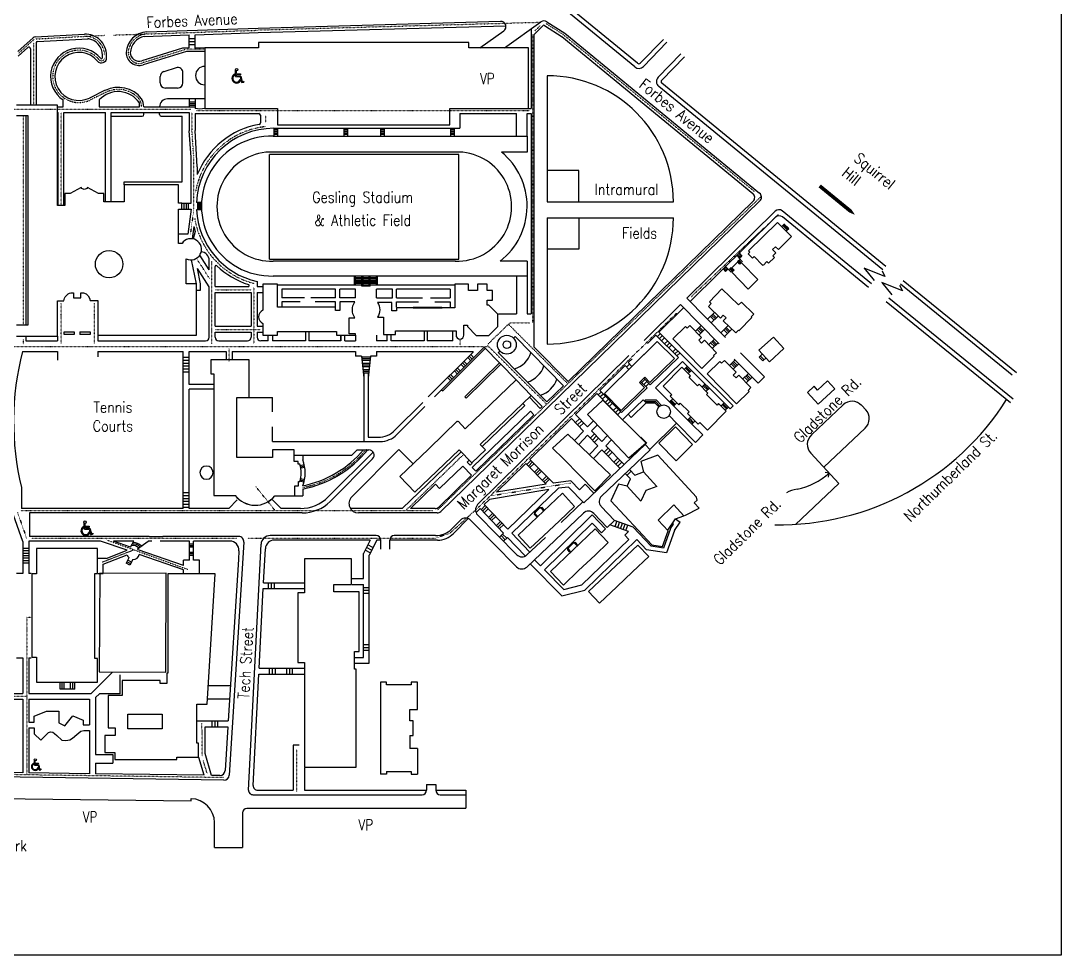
# Model space of a CAD drawing. Header units: inches. Extents: x 0 to 61145, y 0 to 38077.
# Drawn here: x 37387 to 61145, y 0 to 21344 of the extents above; entities that cross this region are included whole.
import ezdxf
from ezdxf.enums import TextEntityAlignment as Align

# ---------------------------------------------------------------- set-up
doc = ezdxf.new("R2010")
doc.units = ezdxf.units.IN
doc.header["$MEASUREMENT"] = 0
doc.linetypes.add('DASHED2', pattern=[0.375, 0.25, -0.125])
doc.linetypes.add('DOT', pattern=[0.25, 0, -0.25])
for name, color, linetype in [('ACADEMIC_BLDGS', 1, 'Continuous'), ('HANDICAP', 6, 'Continuous'), ('HANDICAPROUTE', 2, 'DOT'), ('RESIDENTIAL_BLDGS', 5, 'Continuous'), ('STREET_NAMES', 255, 'DASHED2'), ('WALKWAYS', 8, 'Continuous')]:
    doc.layers.add(name, color=color, linetype=linetype)
doc.styles.add('S1', font='simplex', dxfattribs={"width": 0.85})
doc.styles.add('S2', font='simplex', dxfattribs={"width": 0.8})

# ---------------------------------------------------------------- blocks, each defined once
blk = doc.blocks.new('HCP-SYM')
for p, q in [((0.357, 0.432), (0.32, 0.863)), ((0.404, 0.643), (0.388, 0.827)), ((0.314, 0.554), (0.308, 0.623)), ((0.357, 0.432), (0.671, 0.432)), ((0.404, 0.643), (0.674, 0.643)), ((0.41, 0.578), (0.674, 0.578)), ((0.417, 0.497), (0.41, 0.578)), ((0.417, 0.497), (0.72, 0.497)), ((0.671, 0.432), (0.781, 0.055)), ((0.674, 0.643), (0.674, 0.578)), ((0.687, 0.263), (0.716, 0.163)), ((0.72, 0.497), (0.825, 0.136)), ((0.781, 0.055), (0.943, 0.106)), ((0.825, 0.136), (0.924, 0.167)), ((0.924, 0.167), (0.943, 0.106))]:
    blk.add_line(p, q)
blk.add_circle((0.39, 0.914), 0.0865)
for radius, start, end in [(0.324, 112.9368, 330.19647), (0.259, 117.64124, 346.43724)]:
    blk.add_arc((0.434, 0.324), radius, start, end)
blk = doc.blocks.new('AR', base_point=(44.989, 27.098))
blk.add_lwpolyline([(44.989, 27.098, 0, 0.188, 0), (45.303, 27.098, 0.0625, 0.0625, 0), (45.77, 27.098, 0.0625, 0.0625, 0)], format="xyseb")

msp = doc.modelspace()

# ---------------------------------------------------------------- linework, layer by layer
msp.add_lwpolyline([(61145, 0), (0, 0), (0, 38077), (61145, 38077)], close=True)
at = {"layer": 'ACADEMIC_BLDGS'}
for p, q in [((45599, 6234), (45599, 4137)), ((45737, 6234), (45599, 6234)), ((45737, 6177), (45737, 6234)), ((46303, 6177), (45737, 6177)), ((46447, 6234), (46303, 6234)), ((46303, 6234), (46303, 6177)), ((46447, 5609), (46447, 6234)), ((46267, 5353), (46267, 5609)), ((46267, 5609), (46447, 5609)), ((46343, 5353), (46267, 5353)), ((46343, 5019), (46343, 5353)), ((46267, 5019), (46343, 5019)), ((46267, 5019), (46267, 4724)), ((46447, 4724), (46267, 4724)), ((46447, 4724), (46447, 4137)), ((45737, 4137), (45599, 4137)), ((45737, 4198), (45737, 4137)), ((45737, 4198), (46303, 4198)), ((46303, 4198), (46303, 4137)), ((46303, 4137), (46447, 4137))]:
    msp.add_line(p, q, dxfattribs=at)
for points in [[(48978, 20725), (47620, 20725), (47620, 20845), (42813, 20845), (42813, 20725), (41587, 20725), (41587, 20601), (41587, 19343, 0.414214), (41588, 19343), (43246, 19343), (43246, 18970), (47187, 18970), (47187, 19343), (48978, 19343)], [(39715, 15786, -1), (39089, 15786, -1)], [(43631, 11543, 0.414214), (43630, 11543), (43133, 11543, 0.414214), (43133, 11543), (43133, 11365), (42319, 11365), (42319, 12736), (42598, 12736, 0.414214), (42598, 12737), (42598, 13597, 0.414214), (42598, 13597), (41724, 13597, 0.414214), (41723, 13597), (41723, 13280, 0.414214), (41724, 13280), (41794, 13280), (41794, 10504), (42281, 10504, 0.482622), (43186, 10490), (43648, 10490), (43648, 10722), (43732, 10722), (43732, 10821), (43758, 10821, 0.153134), (43758, 11213), (43718, 11213), (43718, 11277), (43631, 11277)], [(41778, 11023, 1), (41476, 11023, 1)]]:
    msp.add_lwpolyline(points, format="xyb", close=True, dxfattribs=at)
msp.add_lwpolyline([(37291, 14140), (38226, 14140), (38228, 14947), (38367, 14947, -0.290722), (38527, 15133), (38590, 15133), (38590, 15014), (38757, 15014), (38757, 15133), (38822, 15133, -0.282945), (38972, 14952), (39144, 14952), (39144, 14166), (41396, 14166), (41396, 15338), (41166, 15338), (41166, 15905, 2.190196), (41068, 16258), (40985, 16258), (40985, 17041), (41063, 17041), (41063, 17176), (40985, 17176), (40985, 17597), (39744, 17597), (39744, 17210), (39285, 17210), (39285, 17403), (39161, 17403), (38911, 17533, -0.543243), (38763, 17533), (38513, 17403), (38389, 17403), (38389, 17128), (38226, 17128), (38226, 19419), (37285, 19419)], format="xyb", dxfattribs=at)
msp.add_lwpolyline([(37285, 19181), (37544, 19181), (37544, 14393), (37291, 14393)], dxfattribs=at)
for points in [[(39079, 8722), (39140, 8722), (39140, 9289), (37745, 9289), (37745, 8710), (37639, 8710), (37639, 6805), (37745, 6805), (37745, 6240), (39140, 6240), (39140, 6781), (39079, 6781)], [(45114, 8297), (44537, 8297), (44537, 8471), (44941, 8471), (44941, 9051), (43869, 9051), (43869, 8275), (43715, 8275), (43715, 6688), (43863, 6688), (43863, 4293), (45047, 4293), (45047, 6536), (45004, 6536), (45004, 6937), (45114, 6937)], [(40710, 8726), (39269, 8722), (39190, 8723), (39179, 6473), (40699, 6462)], [(41827, 8710), (40744, 8710), (40744, 6440), (40724, 6440), (40724, 6208), (40568, 6208), (40568, 6275), (39704, 6275), (39704, 5929), (39381, 5929), (39381, 5192), (39545, 5192), (39545, 5015), (39307, 5015), (39307, 4627), (39536, 4627), (39536, 4471), (40948, 4471), (40948, 4526), (41444, 4526), (41444, 4841), (41406, 4841), (41406, 5732), (41645, 5732)], [(40614, 5509), (40614, 5170), (39829, 5170), (39829, 5509)]]:
    msp.add_lwpolyline(points, close=True, dxfattribs=at)
msp.add_arc((42739, 10857), 579, 217.6122, 320.6642, dxfattribs=at)
at = {"layer": 'HANDICAPROUTE'}
for p, q in [((42807, 21134), (49256, 21312)), ((49130, 21115), (49249, 21235)), ((49376, 21286), (49783, 21025)), ((37344, 20610), (37696, 20924)), ((37722, 20929), (39299, 21014)), ((39505, 21018), (42808, 21129)), ((49777, 21027), (54139, 17445)), ((37678, 20838), (37678, 19419)), ((41153, 20691), (40166, 20382)), ((41587, 20693), (41167, 20693)), ((39335, 19712), (38975, 19537)), ((35774, 19324), (41269, 19324)), ((38310, 17128), (38310, 19249)), ((41295, 19249), (41295, 18830)), ((49008, 19284), (41391, 19284)), ((37440, 19181), (37440, 14393)), ((42977, 19184), (42977, 19020)), ((41337, 18234), (41295, 18834)), ((41337, 17032), (41337, 18230)), ((41337, 17032), (41257, 16465)), ((41700, 15453), (41416, 15892)), ((41751, 13964), (41751, 15854)), ((42708, 15261), (42708, 13964)), ((41823, 15200), (42648, 15200)), ((38309, 13973), (38309, 14883)), ((39068, 13973), (39068, 14893)), ((41823, 14294), (42864, 14294)), ((37440, 14070), (37440, 13960)), ((47419, 13936), (47419, 14078)), ((43201, 10149), (42751, 10707)), ((39345, 9488), (41202, 8813)), ((39958, 9252), (39248, 8976)), ((41532, 4544), (41523, 5294)), ((43681, 4707), (43681, 3730)), ((41642, 4152), (41549, 4458)), ((42027, 4057), (33048, 4183))]:
    msp.add_line(p, q, dxfattribs=at)
at = {"layer": 'HANDICAPROUTE', "linetype": 'DOT'}
for p, q in [((49078, 14446), (49078, 21031)), ((46902, 10167), (54283, 17323)), ((52703, 15047), (54686, 16922)), ((47811, 10203), (52360, 14664)), ((48557, 14446), (48050, 13954)), ((49869, 13062), (48527, 14409)), ((48557, 14446), (49004, 14446)), ((48071, 13900), (34561, 13900)), ((42146, 13572), (42146, 13848)), ((49392, 12588), (48035, 13936)), ((46186, 10167), (47483, 11423)), ((48109, 10494), (49939, 10786)), ((37313, 10112), (37522, 9511)), ((46789, 10149), (37387, 10149)), ((47811, 10203), (47185, 9638)), ((42314, 9516), (37631, 9516)), ((42570, 9529), (46872, 9529)), ((47185, 9638), (46872, 9529)), ((37626, 7708), (37522, 7726)), ((37522, 7726), (37522, 4120)), ((37522, 5906), (34962, 5906))]:
    msp.add_line(p, q, dxfattribs=at)
at = {"layer": 'HANDICAPROUTE'}
for centre, radius, start, end in [((38867, 20556), 432, 0, 93.0918), ((40300, 20584), 463, 94.239, 175.6405), ((38713, 20074), 597, 39.8014, 295.971), ((39227, 20502), 72, 219.8014, 0), ((40091, 20623), 252, 180, 287.3559), ((39611, 19145), 631, 38.0621, 115.971), ((39697, 19339), 453, 4.7653, 26.638), ((43166, 17118), 1818, 95.9098, 170.4219), ((43166, 17118), 1830, 189.0024, 255.4033), ((43352, 13117), 2478, 281.0239, 321.1129)]:
    msp.add_arc(centre, radius, start, end, dxfattribs=at)
at = {"layer": 'RESIDENTIAL_BLDGS'}
for p, q in [((46346, 14802), (47000, 14802)), ((46346, 14790), (47006, 14790)), ((51432, 13539), (51832, 13933)), ((46694, 11561), (47049, 11903)), ((49777, 11335), (50152, 10954)), ((49326, 9583), (49686, 9921)), ((50125, 8784), (50499, 9141)), ((50998, 8416), (51356, 8755))]:
    msp.add_line(p, q, dxfattribs=at)
for points in [[(54555, 16117), (54622, 16182), (54686, 16117), (54988, 16414), (54667, 16740), (54006, 16088), (54037, 16057), (53998, 16019), (54094, 15922), (54132, 15960), (54327, 15762), (54336, 15771), (54344, 15762), (54426, 15843), (54462, 15806), (54597, 15939), (54561, 15976), (54628, 16043)], [(53844, 15816), (53809, 15783), (53757, 15836), (53622, 15705), (53675, 15651), (53624, 15602), (53999, 15217), (54219, 15432)], [(53841, 14919), (53778, 14854), (53397, 15219), (53111, 14921), (53150, 14884), (53087, 14818), (53362, 14554), (53425, 14619), (53491, 14556), (53428, 14490), (53714, 14216), (53777, 14281), (53792, 14267), (54078, 14565), (54063, 14579), (54126, 14645)], [(53222, 13684), (53208, 13699), (53273, 13762), (52997, 14046), (52932, 13982), (52867, 14048), (52933, 14112), (52667, 14385), (52601, 14321), (52564, 14360), (52276, 14080), (52935, 13404)], [(52314, 13632), (51921, 14021), (51783, 13885), (51783, 13885), (51432, 13539), (50716, 12834), (51095, 12445), (51632, 12968), (51518, 13084), (51636, 13200), (51751, 13084)], [(54814, 13858), (54573, 14120), (54243, 13817), (54484, 13555)], [(53785, 13248), (53719, 13185), (53655, 13251), (53720, 13315), (53454, 13588), (53389, 13524), (53351, 13563), (53064, 13283), (53731, 12598), (54018, 12878), (53995, 12901), (54061, 12965)], [(53321, 12599), (53286, 12564), (53043, 12805), (53078, 12840), (52874, 13042), (52839, 13007), (52646, 13199), (52681, 13234), (52482, 13432), (52054, 13000), (52252, 12803), (52217, 12767), (52411, 12575), (52446, 12611), (52650, 12409), (52614, 12373), (52857, 12132), (52892, 12168), (53067, 11994), (53495, 12426)], [(48699, 13143), (47535, 12025), (47371, 12195), (47363, 12187), (47355, 12195), (47049, 11903), (46694, 11561), (46043, 10936), (46387, 10578), (47395, 11547), (47685, 11246), (47996, 11545), (47879, 11667), (49042, 12785)], [(55976, 12936), (55807, 13118), (55583, 12910), (55503, 12996), (55350, 12854), (55598, 12586)], [(50676, 12675), (51667, 11695), (51275, 11352), (50324, 12354)], [(49881, 11898), (49532, 11584), (49777, 11335), (50152, 10954), (50492, 10609), (50855, 10976)], [(52339, 12067), (51959, 11694), (52349, 11296), (52729, 11669)], [(51930, 11420), (51542, 11276), (51604, 11042), (51910, 10710), (51661, 10614), (51545, 10374), (51233, 10713), (51035, 10761), (50864, 10381), (51794, 9372), (52042, 9335), (52171, 9695), (51944, 9941), (52300, 10286), (52530, 10037), (52567, 10050), (52877, 10210), (52765, 10331), (52830, 10392), (52815, 10460)], [(49686, 9921), (50034, 10250), (49758, 10556), (48741, 9595), (49021, 9294), (49326, 9583)], [(50796, 9425), (50499, 9737), (49483, 8766), (49781, 8455), (50125, 8784), (50499, 9141)], [(51725, 9104), (51474, 9369), (50353, 8309), (50603, 8043), (50998, 8416), (51356, 8755)]]:
    msp.add_lwpolyline(points, close=True, dxfattribs=at)
for points in [[(45015, 14923), (44670, 14923), (44670, 14730), (44573, 14730), (44573, 14802), (43251, 14802), (43251, 15331), (42915, 15331), (42915, 14732, 0.666522), (42915, 14432), (42915, 14166), (43251, 14166), (43251, 14250), (44597, 14250), (44597, 14166), (45030, 14166), (45030, 14190), (44886, 14190), (44886, 14562), (45015, 14562, -0.317571)], [(48078, 14851), (48034, 14851), (48034, 14959), (48155, 14959), (48155, 15187), (48034, 15187), (48034, 15331), (47818, 15331), (47818, 15187), (47614, 15187), (47614, 15331), (47301, 15331), (47301, 14790), (46962, 14790), (46346, 14790), (45967, 14790), (45967, 14718), (45859, 14718), (45859, 14911), (45534, 14911, -0.292277), (45534, 14574), (45667, 14574), (45667, 14178), (45943, 14178), (45943, 14262), (47325, 14262), (47325, 14166), (47325, 14166, 1), (47506, 14166), (47506, 14166), (47506, 14166), (47506, 14166), (47506, 14389), (47585, 14389), (47585, 14358), (47789, 14154), (48078, 14154), (48282, 14358), (48282, 14646)]]:
    msp.add_lwpolyline(points, format="xyb", close=True, dxfattribs=at)
at = {"layer": 'WALKWAYS'}
for p, q in [((51470, 20375), (49894, 21665)), ((51409, 20291), (49857, 21562)), ((40263, 21093), (42806, 21178)), ((42806, 21178), (48342, 21332)), ((42809, 21075), (48464, 21232)), ((48431, 20725), (49265, 21320)), ((49045, 21163), (49045, 19343)), ((49105, 21024), (49313, 21234)), ((49343, 21237), (49751, 20976)), ((49400, 21323), (49807, 21063)), ((49664, 21153), (49726, 21115)), ((37317, 20640), (37669, 20954)), ((37720, 20975), (38841, 21036)), ((37772, 20874), (38922, 20936)), ((40207, 20988), (41235, 21022)), ((41235, 20719), (41235, 21022)), ((41235, 20937), (41367, 20937)), ((41367, 21027), (42810, 21075)), ((41367, 20719), (41367, 21027)), ((47870, 20725), (48415, 21114)), ((49105, 21024), (49105, 13897)), ((49741, 20983), (54103, 17401)), ((49807, 21063), (54258, 17407)), ((52061, 20920), (51534, 20378)), ((37329, 20540), (37546, 20733)), ((37606, 20706), (37606, 19419)), ((37738, 20838), (37738, 19419)), ((41083, 20719), (40152, 20428)), ((41235, 20719), (41083, 20719)), ((41235, 20871), (41367, 20871)), ((41235, 20805), (41367, 20805)), ((41587, 20719), (41367, 20719)), ((52141, 20854), (51604, 20302)), ((39251, 20502), (39251, 20556)), ((39347, 20502), (39347, 20556)), ((41167, 20645), (40181, 20337)), ((41587, 20645), (41167, 20645)), ((52459, 20588), (51942, 20057)), ((52539, 20522), (52022, 19990)), ((40933, 20270), (40652, 20182)), ((40568, 19928), (40568, 20068)), ((41089, 19928), (41089, 20156)), ((49406, 20090), (49406, 17206)), ((39314, 19756), (38954, 19580)), ((40969, 19808), (40688, 19808)), ((57073, 15655), (51954, 19845)), ((57138, 15735), (52026, 19920)), ((38356, 19381), (38356, 19537)), ((39180, 19538), (39180, 19381)), ((41587, 19559), (40737, 19559)), ((41235, 19559), (41235, 19381)), ((41235, 19493), (41367, 19493)), ((41367, 19559), (41367, 19344)), ((38226, 19381), (38356, 19381)), ((38226, 19249), (38238, 19249)), ((38238, 17128), (38238, 19249)), ((38370, 17128), (38370, 19249)), ((38370, 19249), (39322, 19249)), ((39180, 19381), (40101, 19381)), ((39322, 17210), (39322, 19249)), ((39454, 17210), (39454, 19249)), ((39454, 19249), (41235, 19249)), ((40101, 19381), (40101, 19450)), ((40197, 19381), (41235, 19381)), ((40197, 19201), (40197, 19249)), ((40557, 19201), (40557, 19249)), ((41235, 19455), (41367, 19455)), ((41235, 19416), (41367, 19416)), ((41235, 19381), (41367, 19381)), ((41235, 19249), (41235, 18830)), ((48978, 19343), (49045, 19343)), ((37500, 19181), (37500, 14393)), ((39454, 19165), (40161, 19165)), ((40593, 19165), (41073, 19165)), ((41073, 17669), (41073, 19165)), ((41367, 19223), (42823, 19223)), ((41367, 19223), (41367, 18835)), ((42859, 19187), (42859, 19013)), ((47415, 19223), (48708, 19223)), ((47415, 19223), (47415, 18888)), ((48708, 18708), (48708, 19223)), ((48948, 18708), (48948, 19223)), ((48948, 19223), (49045, 19223)), ((49045, 19223), (49045, 14651)), ((41277, 18230), (41235, 18830)), ((41416, 18006), (41367, 18835)), ((43162, 18888), (43162, 18708)), ((43246, 18852), (43162, 18852)), ((43246, 18816), (43162, 18816)), ((43246, 18780), (43162, 18780)), ((43166, 18888), (47415, 18888)), ((43246, 18888), (43246, 18708)), ((44763, 18888), (44763, 18708)), ((44847, 18852), (44763, 18852)), ((44847, 18816), (44763, 18816)), ((44847, 18780), (44763, 18780)), ((44847, 18888), (44847, 18708)), ((45597, 18888), (45597, 18708)), ((45681, 18852), (45597, 18852)), ((45681, 18816), (45597, 18816)), ((45681, 18780), (45597, 18780)), ((45681, 18888), (45681, 18708)), ((47196, 18888), (47196, 18708)), ((47280, 18852), (47196, 18852)), ((47280, 18816), (47196, 18816)), ((47280, 18780), (47196, 18780)), ((47280, 18888), (47280, 18708)), ((43151, 18708), (48948, 18708)), ((43246, 18744), (43162, 18744)), ((44847, 18744), (44763, 18744)), ((45681, 18744), (45597, 18744)), ((47280, 18744), (47196, 18744)), ((48948, 18708), (48948, 18347)), ((47310, 18347), (43151, 18347)), ((48948, 18347), (48363, 18347)), ((41277, 17176), (41277, 18230)), ((47393, 18293), (43067, 18293)), ((43067, 15900), (43067, 18293)), ((47393, 15900), (47393, 18293)), ((41416, 18006), (41416, 17833)), ((50127, 17927), (49406, 17927)), ((50127, 17206), (50127, 17927)), ((39744, 17669), (41073, 17669)), ((39744, 17597), (39744, 17669)), ((41063, 17176), (41277, 17176)), ((41112, 17176), (41112, 17041)), ((41162, 17176), (41162, 17041)), ((41211, 17176), (41211, 17041)), ((41515, 17195), (41398, 17195)), ((41421, 17195), (41421, 17027)), ((41454, 17195), (41454, 17027)), ((41486, 17195), (41486, 17027)), ((54265, 17228), (49405, 12498)), ((49406, 17206), (52290, 17206)), ((54110, 17222), (49884, 13108)), ((41063, 17041), (41277, 17041)), ((41277, 17041), (41198, 16474)), ((41515, 17027), (41398, 17027)), ((52598, 15006), (54613, 16995)), ((56811, 15335), (54774, 17002)), ((41336, 16645), (41297, 16365)), ((41336, 16645), (41370, 16532)), ((49406, 16845), (52290, 16845)), ((49406, 16845), (49406, 13961)), ((50127, 16845), (50127, 16124)), ((52670, 14933), (54620, 16856)), ((54772, 16656), (54827, 16706)), ((56745, 15255), (54780, 16863)), ((54787, 16670), (54888, 16567)), ((54805, 16686), (54905, 16583)), ((54822, 16702), (54923, 16599)), ((41198, 16474), (40985, 16474)), ((41370, 16532), (41321, 16361)), ((54871, 16552), (54926, 16602)), ((41691, 15653), (41472, 15992)), ((50127, 16124), (49406, 16124)), ((53743, 15980), (53799, 15917)), ((53758, 15962), (53813, 16012)), ((53777, 15940), (53834, 15992)), ((53786, 15930), (53865, 15840)), ((53794, 15922), (53851, 15974)), ((53800, 16031), (53855, 15969)), ((41396, 15338), (41287, 15883)), ((41691, 15270), (41425, 15683)), ((41493, 15339), (41425, 15683)), ((41691, 15653), (41691, 15871)), ((41823, 15272), (41823, 15731)), ((43067, 15900), (47393, 15900)), ((47310, 15854), (43151, 15854)), ((48948, 15854), (48335, 15854)), ((48948, 15854), (48948, 15515)), ((53495, 15713), (53442, 15661)), ((53515, 15692), (53460, 15639)), ((53477, 15729), (53537, 15669)), ((53525, 15684), (53610, 15599)), ((53612, 15709), (53557, 15655)), ((53600, 15691), (53654, 15637)), ((53755, 15844), (53812, 15896)), ((53774, 15856), (53825, 15798)), ((53794, 15871), (53845, 15813)), ((56647, 15692), (56874, 15412)), ((57118, 15506), (56647, 15692)), ((43151, 15515), (48948, 15515)), ((45006, 15308), (45006, 15515)), ((45030, 15308), (45030, 15515)), ((45178, 15473), (45030, 15473)), ((45178, 15282), (45178, 15515)), ((45202, 15308), (45202, 15515)), ((45339, 15473), (45202, 15473)), ((45339, 15308), (45339, 15515)), ((45363, 15282), (45363, 15515)), ((45511, 15473), (45363, 15473)), ((45511, 15308), (45511, 15515)), ((45535, 15308), (45535, 15515)), ((48708, 15515), (48708, 14651)), ((48948, 15515), (48948, 14651)), ((53423, 15675), (53482, 15616)), ((53533, 15674), (53477, 15621)), ((53584, 15672), (53638, 15617)), ((57053, 15631), (57118, 15506)), ((41493, 15194), (41493, 15339)), ((41691, 14115), (41691, 15270)), ((41823, 15272), (42580, 15272)), ((42782, 15390), (42782, 15272)), ((42782, 15272), (42915, 15272)), ((45030, 15308), (43251, 15308)), ((43348, 15212), (43348, 15019)), ((44573, 15212), (43348, 15212)), ((44573, 15019), (44573, 15212)), ((44670, 15019), (44670, 15212)), ((45030, 15212), (44670, 15212)), ((45178, 15440), (45030, 15440)), ((45178, 15407), (45030, 15407)), ((45178, 15374), (45030, 15374)), ((45178, 15341), (45030, 15341)), ((45178, 15308), (45030, 15308)), ((45030, 15019), (45030, 15212)), ((45363, 15282), (45178, 15282)), ((45339, 15440), (45202, 15440)), ((45339, 15407), (45202, 15407)), ((45339, 15374), (45202, 15374)), ((45339, 15341), (45202, 15341)), ((45339, 15308), (45202, 15308)), ((45511, 15440), (45363, 15440)), ((45511, 15407), (45363, 15407)), ((45511, 15374), (45363, 15374)), ((45511, 15341), (45363, 15341)), ((45511, 15308), (45363, 15308)), ((47289, 15308), (45511, 15308)), ((45511, 15019), (45511, 15212)), ((45871, 15212), (45511, 15212)), ((45871, 15019), (45871, 15212)), ((47193, 15212), (45967, 15212)), ((45967, 15019), (45967, 15212)), ((47193, 15212), (47193, 15019)), ((57518, 15177), (57047, 15363)), ((57047, 15363), (57274, 15083)), ((57453, 15302), (57518, 15177)), ((60027, 13252), (57473, 15326)), ((60124, 13306), (57538, 15406)), ((41396, 15194), (41493, 15194)), ((41823, 15140), (42648, 15140)), ((41823, 14366), (41823, 15140)), ((42648, 15140), (42648, 14366)), ((42782, 15140), (42915, 15140)), ((42782, 15140), (42782, 14366)), ((43864, 15019), (43348, 15019)), ((44573, 15019), (44011, 15019)), ((45030, 15019), (44670, 15019)), ((45511, 15019), (45871, 15019)), ((45967, 15019), (46562, 15019)), ((46746, 15019), (47193, 15019)), ((52657, 14947), (52598, 15006)), ((53479, 14113), (52598, 15006)), ((60049, 12701), (57211, 15006)), ((43348, 14923), (43348, 14802)), ((43768, 14923), (43348, 14923)), ((44573, 14923), (44107, 14923)), ((44573, 14802), (44573, 14923)), ((45967, 14923), (46466, 14923)), ((45967, 14802), (45967, 14923)), ((46842, 14923), (47193, 14923)), ((47193, 14923), (47193, 14802)), ((51623, 14045), (52451, 14861)), ((51960, 14232), (52523, 14788)), ((53333, 13967), (52451, 14861)), ((59984, 12621), (57145, 14926)), ((48294, 14651), (48708, 14651)), ((48948, 14651), (49045, 14651)), ((53220, 14673), (53070, 14527)), ((53135, 14590), (53220, 14506)), ((53307, 14590), (53155, 14442)), ((53163, 14617), (53248, 14533)), ((53188, 14642), (53274, 14557)), ((41823, 14366), (42648, 14366)), ((42782, 14366), (42915, 14366)), ((52922, 14383), (52792, 14256)), ((52831, 14294), (52916, 14210)), ((52859, 14321), (52944, 14237)), ((53007, 14298), (52876, 14170)), ((52884, 14346), (52970, 14261)), ((53532, 14373), (53374, 14219)), ((53442, 14285), (53528, 14201)), ((53619, 14290), (53459, 14134)), ((53470, 14312), (53555, 14228)), ((53496, 14337), (53581, 14253)), ((37500, 14140), (37500, 14031)), ((37500, 14031), (38226, 14031)), ((38226, 14140), (38226, 14031)), ((38374, 14182), (38374, 14238)), ((38374, 14238), (38605, 14238)), ((38605, 14182), (38374, 14182)), ((38605, 14238), (38605, 14182)), ((38738, 14238), (38738, 14182)), ((38738, 14238), (38974, 14238)), ((38974, 14182), (38738, 14182)), ((38974, 14238), (38974, 14182)), ((39144, 14166), (39144, 14031)), ((39144, 14031), (41607, 14031)), ((41823, 14234), (42648, 14234)), ((41823, 14115), (41823, 14234)), ((41907, 14031), (42564, 14031)), ((42648, 14234), (42648, 14115)), ((42782, 14234), (42782, 14115)), ((42782, 14234), (42915, 14234)), ((43035, 14031), (42866, 14031)), ((43035, 14031), (43035, 14166)), ((43131, 14166), (43131, 14031)), ((43888, 14031), (43131, 14031)), ((43888, 14250), (43888, 14031)), ((43961, 14250), (43961, 14031)), ((44693, 14031), (43961, 14031)), ((44693, 14031), (44693, 14166)), ((44705, 14031), (44705, 14166)), ((44790, 14031), (44790, 14166)), ((44790, 14031), (45030, 14031)), ((45030, 14166), (45030, 14031)), ((45511, 14166), (45511, 14031)), ((45751, 14031), (45511, 14031)), ((45751, 14031), (45751, 14166)), ((45847, 14031), (45847, 14166)), ((46598, 14031), (45847, 14031)), ((46598, 14250), (46598, 14031)), ((46670, 14250), (46670, 14031)), ((47256, 14031), (46670, 14031)), ((47256, 14031), (47256, 14250)), ((48638, 14097), (48673, 14130)), ((48673, 14130), (49780, 13008)), ((51696, 13972), (51889, 14162)), ((51889, 14162), (52402, 13655)), ((51996, 14200), (51925, 14131)), ((51960, 14232), (53655, 12552)), ((52043, 14153), (51971, 14084)), ((52089, 14106), (52018, 14037)), ((52159, 14035), (52088, 13966)), ((53226, 14075), (53094, 13946)), ((53192, 14041), (53277, 13957)), ((37424, 13791), (38226, 13791)), ((38226, 13791), (38226, 13589)), ((39144, 13791), (39144, 13666)), ((39144, 13791), (41098, 13791)), ((41098, 10204), (41098, 13791)), ((41230, 13038), (41230, 13791)), ((41230, 13791), (42080, 13791)), ((42080, 13791), (42080, 13597)), ((42212, 13791), (42212, 13597)), ((42212, 13791), (45030, 13791)), ((45030, 13791), (45030, 13682)), ((45511, 13791), (45511, 13682)), ((45511, 13791), (47718, 13791)), ((46836, 12752), (47969, 13886)), ((47024, 12890), (47994, 13860)), ((47718, 13777), (47718, 13791)), ((47969, 13886), (48700, 13144)), ((48291, 13764), (48328, 13800)), ((49105, 13897), (49884, 13108)), ((52207, 13990), (52136, 13921)), ((52254, 13943), (52182, 13874)), ((52347, 13849), (52275, 13780)), ((52395, 13803), (52324, 13735)), ((53138, 13989), (53224, 13905)), ((53166, 14016), (53251, 13932)), ((53311, 13990), (53178, 13860)), ((41098, 13658), (41230, 13658)), ((41098, 13592), (41230, 13592)), ((45167, 13682), (45030, 13682)), ((45167, 13682), (45222, 13188)), ((45371, 13658), (45169, 13658)), ((45367, 13622), (45174, 13622)), ((45363, 13586), (45178, 13586)), ((45374, 13682), (45318, 13188)), ((45511, 13682), (45374, 13682)), ((46693, 12752), (47718, 13777)), ((47507, 13566), (47579, 13495)), ((47592, 13651), (47663, 13580)), ((47626, 13685), (47697, 13614)), ((47660, 13719), (47731, 13648)), ((47819, 10292), (51272, 13699)), ((48291, 13764), (49401, 12639)), ((51256, 13538), (51345, 13626)), ((52402, 13655), (51759, 13028)), ((52496, 13562), (51877, 12960)), ((52442, 13756), (52370, 13688)), ((52496, 13562), (53584, 12483)), ((53698, 13597), (53568, 13470)), ((53660, 13560), (53745, 13476)), ((54225, 13063), (53679, 13616)), ((54372, 13208), (53825, 13762)), ((54312, 13723), (54250, 13662)), ((54250, 13662), (54335, 13578)), ((54275, 13687), (54360, 13603)), ((54398, 13640), (54335, 13578)), ((41098, 13525), (41230, 13525)), ((41098, 13459), (41230, 13459)), ((41098, 13393), (41230, 13393)), ((41098, 13327), (41230, 13327)), ((45355, 13514), (45186, 13514)), ((45351, 13478), (45190, 13478)), ((45347, 13442), (45194, 13442)), ((45339, 13370), (45202, 13370)), ((45335, 13334), (45206, 13334)), ((47287, 13346), (47358, 13275)), ((47321, 13380), (47392, 13309)), ((47355, 13414), (47426, 13343)), ((47439, 13498), (47511, 13427)), ((47473, 13532), (47545, 13461)), ((47530, 12751), (48320, 13530)), ((47556, 12726), (48345, 13504)), ((50608, 12899), (51186, 13468)), ((51271, 13381), (51186, 13468)), ((51290, 13503), (51219, 13435)), ((51342, 13451), (51256, 13538)), ((52607, 13451), (52534, 13380)), ((52565, 13410), (52661, 13314)), ((52584, 13429), (52681, 13333)), ((52703, 13356), (52630, 13284)), ((53607, 13508), (53692, 13424)), ((53635, 13535), (53720, 13451)), ((53782, 13512), (53652, 13384)), ((45331, 13298), (45210, 13298)), ((45222, 13283), (45222, 11735)), ((45318, 13283), (45318, 11832)), ((47134, 13193), (47205, 13122)), ((47168, 13227), (47239, 13156)), ((47202, 13261), (47273, 13190)), ((51688, 12959), (51533, 13116)), ((51638, 13150), (51567, 13081)), ((51759, 13028), (51604, 13185)), ((51685, 13103), (51613, 13034)), ((54002, 13289), (53870, 13160)), ((53914, 13204), (53999, 13119)), ((53942, 13231), (54027, 13146)), ((54086, 13204), (53953, 13074)), ((53967, 13255), (54053, 13171)), ((54225, 13063), (54372, 13208)), ((41794, 13038), (41230, 13038)), ((41230, 10204), (41230, 12927)), ((41794, 12927), (41230, 12927)), ((46996, 12913), (47024, 12890)), ((49780, 13008), (49401, 12639)), ((50055, 12353), (50538, 12829)), ((51187, 12171), (50538, 12829)), ((50645, 12866), (50573, 12798)), ((51107, 12394), (50608, 12899)), ((51688, 12959), (51107, 12394)), ((51731, 13056), (51660, 12987)), ((52712, 12131), (51877, 12960)), ((53014, 13048), (52940, 12977)), ((52971, 13007), (53068, 12911)), ((52991, 13026), (53087, 12931)), ((53110, 12953), (53037, 12881)), ((42598, 12736), (43133, 12736)), ((43133, 12414), (43133, 12736)), ((45931, 11990), (46564, 12623)), ((47530, 12751), (47556, 12726)), ((48853, 12600), (48897, 12554)), ((49000, 12744), (49247, 12489)), ((49042, 12785), (49290, 12530)), ((50691, 12819), (50620, 12751)), ((50738, 12772), (50666, 12703)), ((50807, 12702), (50736, 12633)), ((50856, 12656), (50784, 12588)), ((50902, 12609), (50831, 12540)), ((51258, 12357), (51601, 12687)), ((51668, 12617), (51327, 12285)), ((51668, 12617), (51601, 12687)), ((51655, 12684), (51629, 12658)), ((51668, 12651), (51652, 12635)), ((51655, 12684), (51893, 12684)), ((51668, 12651), (51879, 12651)), ((51668, 12617), (51865, 12617)), ((51957, 12523), (51865, 12617)), ((51983, 12544), (51879, 12651)), ((52014, 12560), (51893, 12684)), ((52273, 12712), (52199, 12641)), ((52315, 12564), (52219, 12660)), ((52334, 12583), (52237, 12678)), ((52369, 12617), (52295, 12545)), ((53449, 12617), (53375, 12545)), ((53426, 12595), (53522, 12499)), ((45977, 11894), (46616, 12532)), ((49405, 12498), (46977, 10135)), ((49024, 12424), (47691, 11144)), ((48897, 12554), (47924, 11620)), ((49024, 12424), (49100, 12346)), ((49247, 12489), (49290, 12530)), ((50995, 12515), (50924, 12447)), ((51044, 12470), (50972, 12401)), ((51090, 12423), (51019, 12354)), ((51258, 12357), (51129, 12229)), ((51327, 12285), (51258, 12357)), ((53406, 12576), (53503, 12480)), ((53545, 12521), (53471, 12450)), ((53584, 12483), (53655, 12552)), ((56164, 12570), (55441, 11887)), ((56589, 12558), (56681, 12460)), ((49100, 12346), (47775, 11056)), ((49014, 11326), (49961, 12260)), ((49961, 12260), (50239, 11974)), ((50054, 12165), (50149, 12257)), ((50055, 12353), (50330, 12070)), ((50100, 12117), (50195, 12209)), ((50146, 12070), (50241, 12162)), ((50461, 12209), (50330, 12070)), ((52363, 12154), (51748, 11550)), ((52193, 12327), (52363, 12154)), ((52363, 12154), (52793, 11715)), ((52689, 12299), (52615, 12227)), ((52731, 12151), (52635, 12246)), ((52750, 12169), (52654, 12265)), ((52785, 12203), (52712, 12131)), ((52961, 11884), (52712, 12131)), ((43133, 11735), (43133, 12070)), ((50239, 11974), (50040, 11764)), ((50331, 11879), (50136, 11674)), ((50331, 11879), (50565, 11638)), ((50393, 11815), (50488, 11907)), ((50553, 12113), (50422, 11975)), ((50422, 11975), (50656, 11734)), ((52793, 11715), (52961, 11884)), ((56669, 12036), (55728, 11148)), ((43133, 11735), (45595, 11735)), ((45318, 11832), (45549, 11832)), ((50246, 10336), (51641, 11662)), ((50439, 11768), (50534, 11860)), ((50485, 11720), (50580, 11812)), ((50784, 11869), (50656, 11734)), ((50875, 11773), (50748, 11639)), ((51683, 11699), (51545, 11831)), ((51641, 11662), (51666, 11686)), ((51641, 11662), (51755, 11542)), ((43631, 11423), (44949, 11423)), ((43824, 11423), (43824, 11312)), ((44409, 10468), (45434, 11493)), ((44945, 10470), (46023, 11549)), ((44949, 11423), (45070, 11543)), ((45070, 11543), (45336, 11543)), ((46346, 11227), (46023, 11549)), ((47441, 11499), (46093, 10204)), ((50565, 11638), (50380, 11443)), ((50657, 11543), (50476, 11352)), ((50645, 10486), (51755, 11542)), ((50657, 11543), (51070, 11119)), ((50707, 11492), (50802, 11584)), ((50748, 11639), (51165, 11210)), ((50753, 11444), (50848, 11537)), ((50799, 11397), (50894, 11489)), ((55428, 11464), (56069, 10778)), ((43766, 11186), (43859, 11211)), ((43773, 11158), (43867, 11179)), ((44448, 10365), (45421, 11338)), ((47481, 11171), (46950, 10661)), ((47681, 10964), (47481, 11171)), ((47625, 11309), (47577, 11263)), ((47646, 11191), (47577, 11263)), ((47693, 11237), (47646, 11191)), ((48251, 10574), (48920, 11233)), ((49383, 10763), (48920, 11233)), ((48943, 11210), (49037, 11302)), ((48978, 11174), (49072, 11267)), ((49013, 11139), (49107, 11232)), ((49549, 10784), (49014, 11326)), ((50927, 11265), (51022, 11357)), ((50973, 11218), (51068, 11310)), ((51019, 11170), (51114, 11262)), ((43778, 11130), (43873, 11147)), ((47681, 10964), (46935, 10238)), ((47775, 11056), (47691, 11144)), ((49116, 11034), (49210, 11127)), ((49151, 10999), (49245, 11091)), ((49186, 10963), (49280, 11056)), ((49297, 10851), (49391, 10944)), ((51309, 10881), (51189, 11004)), ((51321, 11058), (51230, 10962)), ((51409, 10968), (51285, 11095)), ((51409, 10968), (51606, 11040)), ((55847, 11013), (55753, 11028)), ((55832, 10919), (55847, 11013)), ((43762, 10833), (43854, 10806)), ((43769, 10861), (43862, 10838)), ((43775, 10889), (43870, 10870)), ((46859, 10756), (46284, 10204)), ((46859, 10756), (46950, 10661)), ((49383, 10763), (48251, 10574)), ((49332, 10815), (49426, 10908)), ((49367, 10780), (49461, 10873)), ((49946, 10834), (49549, 10784)), ((49897, 10694), (49664, 10665)), ((50246, 10336), (49897, 10694)), ((50144, 10630), (49946, 10834)), ((50144, 10630), (50278, 10762)), ((50278, 10762), (50476, 10554)), ((51233, 10713), (51309, 10881)), ((56069, 10778), (55078, 9842)), ((37401, 10681), (37401, 10204)), ((41098, 10568), (41230, 10568)), ((41098, 10502), (41230, 10502)), ((43648, 10490), (43824, 10490)), ((43824, 10648), (43824, 10490)), ((49447, 10640), (48088, 10412)), ((49447, 10640), (48505, 9734)), ((49664, 10665), (48597, 9639)), ((41098, 10436), (41230, 10436)), ((41098, 10370), (41230, 10370)), ((41098, 10304), (41230, 10304)), ((41098, 10237), (41230, 10237)), ((42137, 10204), (42331, 10403)), ((43331, 10204), (43137, 10403)), ((47896, 10177), (47991, 10270)), ((47931, 10142), (48025, 10235)), ((47967, 10293), (48088, 10412)), ((47967, 10293), (48505, 9734)), ((49292, 10229), (49201, 10220)), ((49341, 10176), (49292, 10229)), ((49723, 9884), (50223, 10359)), ((50944, 9932), (50639, 10253)), ((37436, 9448), (37222, 10052)), ((41098, 10204), (37401, 10204)), ((37585, 10101), (37585, 9563)), ((43811, 10101), (37585, 10101)), ((42137, 10204), (41230, 10204)), ((43772, 10204), (43331, 10204)), ((46093, 10204), (44913, 10204)), ((46893, 10101), (45097, 10101)), ((46851, 10204), (46284, 10204)), ((47782, 10111), (47873, 10201)), ((48714, 9149), (47817, 10058)), ((47873, 10201), (48412, 9640)), ((47966, 10106), (48060, 10199)), ((48070, 10001), (48164, 10094)), ((48104, 9966), (48199, 10059)), ((48139, 9931), (48233, 10024)), ((48941, 8867), (50237, 10099)), ((49117, 10064), (49131, 10154)), ((49167, 10011), (49117, 10064)), ((49135, 10080), (49141, 10119)), ((49184, 10028), (49135, 10080)), ((49235, 10208), (49141, 10119)), ((49274, 10212), (49235, 10208)), ((50436, 10060), (49253, 8894)), ((49324, 10160), (49274, 10212)), ((50436, 10060), (50742, 9740)), ((50776, 9773), (50471, 10093)), ((52335, 9968), (52526, 10036)), ((47226, 9737), (47424, 9936)), ((47269, 9633), (47606, 9972)), ((48710, 8871), (47659, 9936)), ((48250, 9818), (48345, 9911)), ((48285, 9783), (48379, 9876)), ((48320, 9748), (48414, 9840)), ((50433, 9872), (49346, 8799)), ((50433, 9872), (50646, 9649)), ((50776, 9773), (50944, 9932)), ((51267, 9677), (50836, 9830)), ((51373, 9780), (50944, 9932)), ((50956, 9787), (51000, 9912)), ((51018, 9765), (51062, 9890)), ((51080, 9743), (51124, 9868)), ((51143, 9721), (51187, 9846)), ((51205, 9699), (51249, 9824)), ((51778, 9341), (51373, 9780)), ((52225, 9746), (52064, 9298)), ((52159, 9708), (52335, 9968)), ((52225, 9746), (52292, 9846)), ((52265, 9865), (52292, 9846)), ((52314, 9701), (52444, 9895)), ((52335, 9968), (52444, 9895)), ((40319, 9563), (37585, 9563)), ((40319, 9563), (40630, 9563)), ((42363, 9563), (40630, 9563)), ((45502, 9584), (43080, 9584)), ((46860, 9584), (45916, 9584)), ((48319, 9550), (48412, 9640)), ((48447, 9490), (48354, 9585)), ((48482, 9525), (48389, 9619)), ((48410, 9454), (48504, 9545)), ((48504, 9545), (48906, 9126)), ((48597, 9639), (49006, 9214)), ((48946, 9145), (49365, 9544)), ((50742, 9740), (50646, 9649)), ((51183, 9596), (51267, 9677)), ((51273, 9499), (51183, 9596)), ((52314, 9701), (52130, 9188)), ((37436, 9448), (37436, 8722)), ((37568, 9289), (37436, 9289)), ((37568, 9459), (37568, 8722)), ((39209, 9459), (37568, 9459)), ((39813, 9249), (39209, 9459)), ((39895, 9323), (39501, 9459)), ((39965, 9459), (39501, 9459)), ((39895, 9323), (39965, 9459)), ((40052, 9279), (40294, 9459)), ((40379, 9459), (40294, 9459)), ((41238, 9459), (40570, 9459)), ((41238, 9022), (41238, 9459)), ((41334, 9390), (41238, 9390)), ((41334, 9354), (41238, 9354)), ((41334, 9318), (41238, 9318)), ((42161, 9459), (41334, 9459)), ((41334, 9022), (41334, 9459)), ((42483, 9435), (42148, 4112)), ((42584, 3773), (42873, 9388)), ((42931, 8505), (42972, 9285)), ((45366, 9481), (43178, 9481)), ((45366, 9481), (45209, 9173)), ((45398, 9252), (45280, 9312)), ((45428, 9311), (45310, 9371)), ((45515, 9481), (45341, 9141)), ((45606, 9481), (45515, 9481)), ((45606, 9274), (45606, 9481)), ((46903, 9481), (45812, 9481)), ((45812, 9274), (45812, 9481)), ((49877, 9260), (49888, 9334)), ((49894, 9277), (49900, 9316)), ((49943, 9224), (49894, 9277)), ((49994, 9405), (49900, 9316)), ((50051, 9425), (49972, 9417)), ((50034, 9409), (49994, 9405)), ((50083, 9356), (50034, 9409)), ((50100, 9373), (50051, 9425)), ((50202, 8460), (51273, 9499)), ((50268, 8340), (51457, 9493)), ((51676, 9256), (51457, 9493)), ((52064, 9298), (51778, 9341)), ((37568, 9233), (37436, 9233)), ((37568, 9178), (37436, 9178)), ((37568, 9122), (37436, 9122)), ((37568, 9066), (37436, 9066)), ((39336, 9061), (39152, 9061)), ((39269, 8932), (39815, 9147)), ((39336, 9061), (39813, 9249)), ((39857, 9075), (39794, 8956)), ((39947, 9038), (39880, 8913)), ((41102, 8903), (40066, 9263)), ((41102, 8801), (40091, 9153)), ((41334, 9201), (41238, 9201)), ((41334, 9165), (41238, 9165)), ((41334, 9129), (41238, 9129)), ((42355, 9036), (42123, 5353)), ((42367, 9240), (42355, 9036)), ((45209, 8603), (45209, 9173)), ((45368, 9193), (45250, 9253)), ((45341, 6670), (45341, 9141)), ((49116, 9033), (49253, 8894)), ((49926, 9208), (49877, 9260)), ((52130, 9188), (51676, 9256)), ((37568, 9011), (37436, 9011)), ((37568, 8955), (37436, 8955)), ((39269, 8722), (39269, 8932)), ((39879, 8911), (39795, 8956)), ((39896, 8943), (39811, 8988)), ((39913, 8975), (39828, 9020)), ((41238, 9022), (41102, 9022)), ((41102, 8903), (41102, 9022)), ((41102, 8722), (41102, 8801)), ((41470, 9022), (41334, 9022)), ((41470, 8722), (41470, 9022)), ((49020, 8942), (49743, 8208)), ((49346, 8799), (49784, 8355)), ((37436, 8722), (37290, 8722)), ((37627, 8722), (37568, 8722)), ((39152, 8722), (39269, 8722)), ((44953, 8603), (45209, 8603)), ((42831, 6555), (42925, 8373)), ((42925, 8373), (43869, 8373)), ((42931, 8505), (43869, 8505)), ((43038, 8505), (43038, 8373)), ((43104, 8505), (43104, 8373)), ((43170, 8505), (43170, 8373)), ((44953, 8471), (45209, 8471)), ((45209, 6802), (45209, 8471)), ((45209, 8402), (45341, 8402)), ((45209, 8336), (45341, 8336)), ((49743, 8208), (50268, 8340)), ((49784, 8355), (50202, 8460)), ((45209, 8270), (45341, 8270)), ((45209, 7097), (45341, 7097)), ((45209, 7031), (45341, 7031)), ((45209, 6965), (45341, 6965)), ((37290, 6793), (37436, 6793)), ((37436, 6793), (37436, 5980)), ((37568, 6793), (37627, 6793)), ((37568, 6793), (37568, 5980)), ((45004, 6802), (45209, 6802)), ((45004, 6670), (45341, 6670)), ((38993, 5980), (39480, 6462)), ((42693, 3877), (42824, 6423)), ((42824, 6423), (43863, 6423)), ((42831, 6555), (43863, 6555)), ((43062, 6555), (43062, 6423)), ((43128, 6555), (43128, 6423)), ((43194, 6555), (43194, 6423)), ((43453, 6555), (43453, 6423)), ((43519, 6555), (43519, 6423)), ((43585, 6555), (43585, 6423)), ((38283, 6074), (38283, 6218)), ((38331, 6074), (38331, 6218)), ((38379, 6074), (38379, 6218)), ((38523, 6074), (38523, 6218)), ((38571, 6218), (38571, 6074)), ((38619, 6074), (38619, 6218)), ((39659, 5974), (39659, 6406)), ((36010, 5980), (37436, 5980)), ((37568, 5980), (38993, 5980)), ((38379, 6074), (38283, 6074)), ((38619, 6074), (38379, 6074)), ((39092, 5890), (39184, 5974)), ((39659, 5974), (39184, 5974)), ((41684, 6159), (42173, 6159)), ((34981, 5847), (37436, 5847)), ((37436, 5847), (37436, 4166)), ((37568, 5847), (38959, 5847)), ((37568, 5847), (37568, 5323)), ((38959, 5847), (38959, 5263)), ((39092, 5890), (39092, 4582)), ((41665, 5859), (42154, 5859)), ((37693, 5462), (37977, 5577)), ((37977, 5577), (38256, 5577)), ((38256, 5577), (38256, 5310)), ((38396, 5239), (38573, 5469)), ((38573, 5469), (38814, 5366)), ((37568, 5323), (37693, 5323)), ((37693, 5323), (37693, 5462)), ((38256, 5310), (38396, 5239)), ((38814, 5366), (38814, 5263)), ((38814, 5263), (38959, 5263)), ((41418, 5353), (42123, 5353)), ((41748, 5353), (41748, 5220)), ((41814, 5353), (41814, 5220)), ((41881, 5353), (41881, 5220)), ((37568, 5191), (37568, 4165)), ((37568, 5191), (37693, 5191)), ((37693, 5191), (37693, 5054)), ((37693, 5054), (37843, 4913)), ((37843, 4913), (38020, 5086)), ((38020, 5086), (38068, 5099)), ((38068, 5099), (38117, 5092)), ((38117, 5092), (38159, 5067)), ((38159, 5067), (38212, 5021)), ((38212, 5021), (38326, 4913)), ((38567, 4957), (38670, 5040)), ((38670, 5040), (38756, 5118)), ((38756, 5118), (38830, 5131)), ((38830, 5131), (38959, 5131)), ((38959, 5131), (38959, 4144)), ((41595, 5220), (42114, 5220)), ((41595, 4610), (41595, 5220)), ((42114, 5220), (42051, 4217)), ((38326, 4913), (38412, 4907)), ((38412, 4907), (38503, 4920)), ((38503, 4920), (38567, 4957)), ((43606, 4801), (43606, 3768)), ((43744, 4801), (43606, 4801)), ((39092, 4582), (39491, 4582)), ((39491, 4582), (39491, 4384)), ((41739, 4107), (41595, 4610)), ((39092, 4384), (39092, 4144)), ((39092, 4384), (39491, 4384)), ((41572, 4109), (41456, 4514)), ((43863, 4281), (43863, 3768)), ((42026, 3999), (34550, 4104)), ((37436, 4167), (35035, 4200)), ((38959, 4146), (37568, 4165)), ((41572, 4109), (39092, 4144)), ((41929, 4104), (41739, 4107)), ((46654, 3901), (46654, 3768)), ((46654, 3901), (46861, 3901)), ((46861, 3901), (46861, 3768)), ((25342, 3723), (41280, 3524)), ((41280, 3524), (41280, 3576)), ((42688, 3665), (46551, 3665)), ((42796, 3768), (43606, 3768)), ((43863, 3768), (46654, 3768)), ((46861, 3768), (47548, 3768)), ((46964, 3665), (47548, 3665)), ((47548, 3768), (47548, 3665)), ((47548, 3665), (47548, 3355)), ((42550, 3355), (47548, 3355)), ((42447, 3251), (42447, 2459)), ((41813, 2459), (41813, 3033)), ((41813, 2459), (42447, 2459))]:
    msp.add_line(p, q, dxfattribs=at)
for centre, radius in [((48486, 13946), 215), ((48486, 13946), 86.8), ((52067, 12415), 154)]:
    msp.add_circle(centre, radius, dxfattribs=at)
for centre, radius, start, end in [((48346, 21212), 120, 305.5053, 91.5875), ((49335, 21222), 120, 57.411, 125.5053), ((49330, 21217), 24, 57.411, 135.3358), ((37724, 20893), 82.7, 93.0918, 131.6923), ((38867, 20556), 480, 0, 93.0918), ((38867, 20556), 384, 0, 81.8777), ((40300, 20584), 511, 94.239, 175.6405), ((40300, 20584), 415, 103.0106, 175.6405), ((37570, 20706), 36, 0, 131.6923), ((37774, 20838), 36, 93.0918, 180), ((38713, 20074), 645, 39.8014, 236.3403), ((38713, 20074), 549, 39.8014, 295.971), ((39227, 20502), 120, 219.8014, 0), ((39227, 20502), 24, 219.8014, 0), ((40091, 20623), 300, 180, 287.3559), ((40091, 20623), 204, 180, 287.3559), ((40969, 20156), 120, 0, 107.3559), ((41587, 20093), 210, 90, 270), ((51501, 20402), 144, 230.6964, 315.7945), ((51500, 20412), 48.1, 230.6964, 315.7945), ((40688, 20068), 120, 107.3559, 180), ((49406, 17206), 2884, 0, 90), ((52046, 19956), 144, 135.7945, 230.6964), ((52056, 19957), 48.1, 135.7945, 230.6964), ((39611, 19145), 583, 33.8883, 137.6768), ((39611, 19145), 679, 38.0621, 115.971), ((40688, 19928), 120, 180, 270), ((40969, 19928), 120, 270, 0), ((39697, 19339), 501, 4.7653, 26.638), ((40737, 19379), 180, 90, 180), ((40065, 19450), 36, 0, 33.8883), ((41472, 20053), 716, 261.5847, 279.2532), ((40161, 19201), 36, 270, 0), ((40593, 19201), 36, 180, 270), ((42823, 19187), 36, 0, 90), ((42823, 19013), 36, 280.2512, 0), ((43166, 17118), 1770, 90, 177.4971), ((43166, 17118), 1890, 100.2512, 157.7723), ((43110, 17111), 1597, 88.5175, 271.4825), ((43112, 17100), 1247, 88.2254, 271.7746), ((47348, 17100), 1247, 268.2254, 91.7746), ((47351, 17111), 1597, 308.0449, 50.7006), ((54026, 17308), 120, 314.225, 50.6027), ((54181, 17315), 120, 314.225, 50.6027), ((43166, 17118), 1770, 182.9383, 257.4758), ((54698, 16909), 120, 50.6964, 134.609), ((54704, 16770), 120, 50.6964, 134.609), ((49406, 16845), 2884, 270, 0), ((41487, 15866), 204, 1.4137, 84.898), ((41847, 15731), 24, 46.4658, 180), ((43166, 17118), 1890, 226.4658, 252.1789), ((42580, 15296), 24, 270, 72.1789), ((41607, 14115), 84, 270, 0), ((41907, 14115), 84, 180, 270), ((42564, 14115), 84, 270, 0), ((42866, 14115), 84, 180, 270), ((43717, 12188), 6494, 165.7138, 193.4267), ((48486, 13946), 581, 287.4724, 341.4929), ((48782, 13645), 581, 287.4724, 341.4929), ((49079, 13344), 581, 287.4724, 341.4929), ((54702, 15978), 6147, 269.0938, 327.6803), ((56370, 12352), 300, 43.3579, 133.3579), ((56463, 12254), 300, 313.3579, 43.3579), ((45549, 12372), 541, 270, 315), ((45595, 12276), 541, 270, 315), ((55647, 11669), 300, 133.3579, 223.0462), ((43340, 13131), 2457, 281.3517, 319.7435), ((43340, 13131), 2529, 281.0239, 321.1129), ((45336, 11423), 120, 315, 90), ((43132, 11017), 752, 336.9065, 23.0935), ((54788, 12206), 1595, 281.8293, 311.5802), ((43772, 11106), 901, 270, 315), ((45097, 10317), 216, 135, 270), ((50759, 10367), 165, 133.5487, 223.5487), ((55179, 10061), 587, 96.2764, 121.7067), ((43811, 11002), 901, 270, 315), ((46851, 10324), 120, 270, 314.225), ((47935, 10174), 165, 134.609, 224.609), ((46893, 10221), 120, 270, 314.225), ((47542, 9820), 165, 44.609, 135.184), ((50351, 9979), 165, 43.5487, 133.5487), ((42363, 9443), 120, 356.3948, 90), ((43080, 9378), 207, 90, 177.0518), ((45502, 9481), 103, 0, 90), ((45916, 9481), 103, 90, 180), ((46860, 10101), 517, 270, 315.184), ((46903, 9998), 517, 270, 315.184), ((39953, 9179), 177, 43.3826, 104.011), ((39953, 9179), 213, 42.2565, 96.0369), ((39953, 9179), 249, 41.457, 90.7902), ((39953, 9179), 141, 36.5665, 45.0874), ((42161, 9253), 207, 356.3948, 90), ((43178, 9274), 207, 90, 177.0518), ((39953, 9179), 141, 193.1494, 227.6301), ((39953, 9179), 141, 267.5345, 349.2938), ((48832, 9265), 165, 224.609, 313.5487), ((48827, 8987), 165, 224.609, 313.5487), ((41931, 4224), 120, 269.2013, 356.3948), ((42028, 4120), 120, 269.2013, 356.3948), ((42796, 3871), 103, 177.0518, 270), ((41256, 3019), 557, 1.4887, 87.5577), ((42688, 3768), 103, 177.0518, 270), ((46551, 3768), 103, 270, 0), ((46964, 3768), 103, 180, 270), ((42550, 3251), 103, 90, 180)]:
    msp.add_arc(centre, radius, start, end, dxfattribs=at)

# ---------------------------------------------------------------- block references
at = {"layer": 'HANDICAP'}
for p, xscale, yscale, zscale, rotation in [((42162, 19934), 333.8181818181818, 333.818181818182, 333.8181818181818, 355.5891642005658), ((38724, 9587), 333.8181818181815, 333.818181818182, 333.8181818181818, 359.9886958338447), ((37594, 4231), 267.0545454545458, 267.0545454545454, 267.0545454545455, 355.0886154754929)]:
    msp.add_blockref('HCP-SYM', p, dxfattribs=dict(at, xscale=xscale, yscale=yscale, zscale=zscale, rotation=rotation))
at = {"layer": 'STREET_NAMES', "xscale": 1335.272727272727, "yscale": 1335.272727272727, "zscale": 1335.272727272727, "rotation": 140.696361988967}
msp.add_blockref('AR', (56436, 16912), dxfattribs=at)

# ---------------------------------------------------------------- texts
at = {"layer": 'STREET_NAMES', "style": 'S1', "width": 0.85}
for s, height, rotation, p in [('Forbes Avenue', 250.36, 2.4407, (40263, 21181)), ('Forbes Avenue', 250.36, 320.6964, (51484, 19845)), ('Squirrel', 250.4, 320.6964, (56390, 18160)), ('Hill', 250.4, 320.6964, (56118, 17828)), ('Gladstone Rd.', 250.36, 44.3512, (55183, 11682)), ('Street', 250.4, 44.3896, (49719, 12324)), ('Margaret Morrison', 250.36, 44.6414, (47498, 10164)), ('Northumberland St.', 250.36, 44.3512, (57703, 9884)), ('Gladstone Rd.', 250.36, 44.3512, (53349, 8892)), ('Tech Street', 250.36, 86.3948, (42595, 5847))]:
    msp.add_text(s, height=height, rotation=rotation, dxfattribs=at).set_placement(p)
at = {"layer": 'STREET_NAMES', "style": 'S2', "width": 0.8}
for p in [(48040, 19899), (38970, 3032)]:
    msp.add_text('VP', height=250.4, dxfattribs=at).set_placement(p, align=Align.CENTER)
msp.add_text('VP', height=250.4, rotation=359.6763, dxfattribs=at).set_placement((45265, 2852), align=Align.CENTER)
at = {"layer": 'STREET_NAMES', "style": 'S1', "width": 0.85}
msp.add_text('Schenley Park', height=250.36, dxfattribs=at).set_placement((35502, 2374))
at = {"layer": 'WALKWAYS', "style": 'S1', "width": 0.85}
for s, p in [('Intramural', (50489, 17366)), ('Fields', (51116, 16370))]:
    msp.add_text(s, height=250.4, dxfattribs=at).set_placement(p)
for s, p in [('Gesling Stadium', (45195, 17278)), ('& Athletic Field', (45195, 16794))]:
    msp.add_text(s, height=250.36, dxfattribs=at).set_placement(p, align=Align.MIDDLE)
for s, p in [('Tennis', (39490, 12393)), ('Courts', (39489, 11964))]:
    msp.add_text(s, height=250.4, rotation=359.9887, dxfattribs=at).set_placement(p, align=Align.CENTER)

doc.saveas('drawing.dxf')
